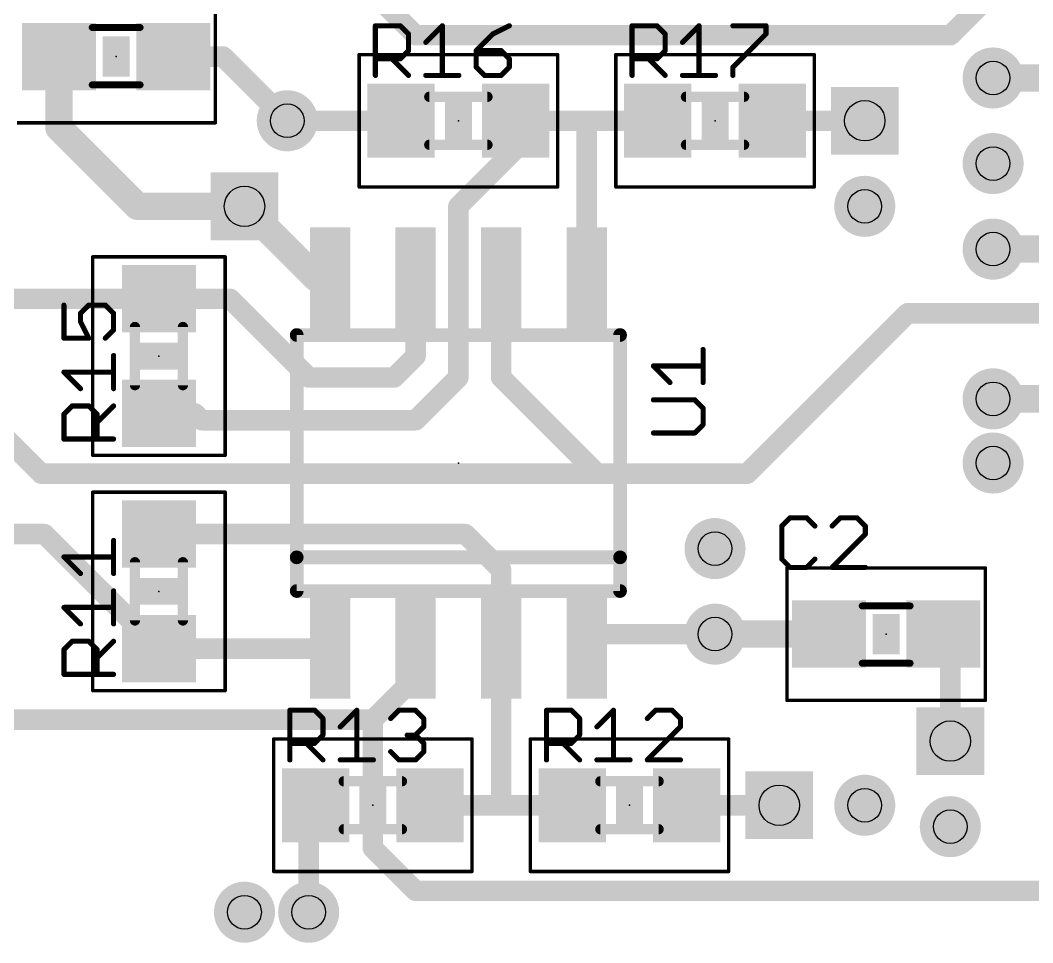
# Model space of a CAD drawing. Extents: x -0.04 to 2.7, y -0.07 to 2.5.
# Drawn here: x 1.419 to 2.011, y 0.957 to 1.496 of the extents above; entities that cross this region are included whole.
import ezdxf

# ---------------------------------------------------------------- set-up
doc = ezdxf.new("R2010")
doc.units = 0
for name, color, linetype in [('1', 22, 'CONTINUOUS'), ('18', 82, 'CONTINUOUS'), ('21', 253, 'CONTINUOUS'), ('23', 7, 'CONTINUOUS'), ('25', 253, 'CONTINUOUS'), ('31', 253, 'CONTINUOUS'), ('35', 253, 'CONTINUOUS'), ('39', 22, 'CONTINUOUS'), ('44', 253, 'CONTINUOUS'), ('51', 253, 'CONTINUOUS')]:
    doc.layers.add(name, color=color, linetype=linetype)

# ---------------------------------------------------------------- blocks, each defined once
blk = doc.blocks.new('RECT')
blk.add_solid([(-0.5, -0.5), (0.5, -0.5), (-0.5, 0.5), (0.5, 0.5)])
blk = doc.blocks.new('ROUNDV')
at = {"const_width": 0.5}
blk.add_lwpolyline([(0, -0.25, 1), (0, 0.25, 1), (0, -0.25)], format="xyb", dxfattribs=at)
blk = doc.blocks.new('SQUAREV')
blk.add_solid([(-0.5, -0.5), (0.5, -0.5), (-0.5, 0.5), (0.5, 0.5)])

msp = doc.modelspace()

# ---------------------------------------------------------------- linework, layer by layer
at = {"layer": '1'}
for points, const_width in [([(1.9625, 1.4875), (2.175, 1.7)], 0.012), ([(1.65, 1.4875), (1.625, 1.5125)], 0.012), ([(1.9625, 1.4875), (1.65, 1.4875)], 0.012), ([(1.441535, 1.475), (1.441535, 1.433465)], 0.016), ([(1.508465, 1.475), (1.5375, 1.475)], 0.012), ([(1.5375, 1.475), (1.575, 1.4375)], 0.012), ([(2.041535, 1.4625), (1.9875, 1.4625)], 0.016), ([(1.441535, 1.433465), (1.4875, 1.3875)], 0.016), ([(1.575, 1.4375), (1.641535, 1.4375)], 0.012), ([(1.7, 1.4375), (1.708465, 1.4375)], 0.012), ([(1.75, 1.4375), (1.708465, 1.4375)], 0.012), ([(1.708465, 1.420965), (1.708465, 1.4375)], 0.012), ([(1.791535, 1.4375), (1.75, 1.4375)], 0.012), ([(1.75, 1.345768), (1.75, 1.4375)], 0.012), ([(1.9125, 1.4375), (1.858465, 1.4375)], 0.012), ([(1.675, 1.3875), (1.708465, 1.420965)], 0.012), ([(1.4875, 1.3875), (1.55, 1.3875)], 0.016), ([(1.55, 1.3875), (1.591732, 1.345768)], 0.016), ([(1.675, 1.2875), (1.675, 1.3875)], 0.012), ([(2.041535, 1.3625), (1.9875, 1.3625)], 0.016), ([(1.591732, 1.345768), (1.6, 1.345768)], 0.016), ([(1.65, 1.3), (1.65, 1.345768)], 0.012), ([(1.7, 1.345768), (1.7, 1.2875)], 0.012), ([(1.375, 1.333465), (1.5, 1.333465)], 0.012), ([(1.541535, 1.333465), (1.5, 1.333465)], 0.012), ([(1.541535, 1.333465), (1.5875, 1.2875)], 0.012), ([(1.84375, 1.23125), (1.9375, 1.325)], 0.012), ([(1.9375, 1.325), (2.15, 1.325)], 0.012), ([(1.6375, 1.2875), (1.65, 1.3)], 0.012), ([(1.5875, 1.2875), (1.6375, 1.2875)], 0.012), ([(1.675, 1.2875), (1.65, 1.2625)], 0.012), ([(1.7, 1.2875), (1.75625, 1.23125)], 0.012), ([(2.041535, 1.275), (1.9875, 1.275)], 0.016), ([(1.43125, 1.23125), (1.395965, 1.266535)], 0.012), ([(1.520965, 1.266535), (1.5, 1.266535)], 0.012), ([(1.525, 1.2625), (1.520965, 1.266535)], 0.012), ([(1.65, 1.2625), (1.525, 1.2625)], 0.012), ([(1.75625, 1.23125), (1.43125, 1.23125)], 0.012), ([(1.84375, 1.23125), (1.75625, 1.23125)], 0.012), ([(1.433071, 1.195965), (1.375, 1.195965)], 0.012), ([(1.5, 1.129035), (1.433071, 1.195965)], 0.012), ([(1.679035, 1.195965), (1.5, 1.195965)], 0.012), ([(1.7, 1.175), (1.679035, 1.195965)], 0.012), ([(1.7, 1.175), (1.7, 1.129232)], 0.012), ([(1.75, 1.129232), (1.758268, 1.1375)], 0.012), ([(1.758268, 1.1375), (1.825, 1.1375)], 0.012), ([(1.891535, 1.1375), (1.825, 1.1375)], 0.016), ([(1.958465, 1.1375), (1.9625, 1.133465)], 0.012), ([(1.5, 1.129035), (1.500197, 1.129232)], 0.016), ([(1.9625, 1.133465), (1.9625, 1.075)], 0.012), ([(1.599803, 1.129035), (1.5, 1.129035)], 0.012), ([(1.6, 1.129232), (1.599803, 1.129035)], 0.012), ([(1.65, 1.1125), (1.65, 1.129232)], 0.012), ([(1.7, 1.129232), (1.7, 1.0375)], 0.012), ([(1.625, 1.0875), (1.65, 1.1125)], 0.012), ([(1.3875, 1.0875), (1.625, 1.0875)], 0.012), ([(1.625, 1.0875), (1.625, 1.0125)], 0.012), ([(1.591535, 1.0375), (1.5875, 1.033465)], 0.012), ([(1.7, 1.0375), (1.658465, 1.0375)], 0.012), ([(1.741535, 1.0375), (1.7, 1.0375)], 0.012), ([(1.808465, 1.0375), (1.8625, 1.0375)], 0.012), ([(1.5875, 1.033465), (1.5875, 0.975)], 0.012), ([(1.625, 1.0125), (1.65, 0.9875)], 0.012), ([(1.65, 0.9875), (2.05, 0.9875)], 0.012)]:
    msp.add_lwpolyline(points, dxfattribs=dict(at, const_width=const_width))
for points, const_width in [([(1.65, 1.4905, 1), (1.65, 1.4845)], 0.006), ([(1.647879, 1.485379, 1), (1.652121, 1.489621)], 0.006), ([(1.960379, 1.489621, 1), (1.964621, 1.485379)], 0.006), ([(1.9625, 1.4845, 1), (1.9625, 1.4905)], 0.006), ([(1.445535, 1.475, 1), (1.437535, 1.475)], 0.008), ([(1.508465, 1.478, 1), (1.508465, 1.472)], 0.006), ([(1.539621, 1.477121, 1), (1.535379, 1.472879)], 0.006), ([(1.5375, 1.472, 1), (1.5375, 1.478)], 0.006), ([(1.9875, 1.4665, 1), (1.9875, 1.4585)], 0.008), ([(1.444364, 1.436293, 1), (1.438707, 1.430636)], 0.008), ([(1.575, 1.4405, 1), (1.575, 1.4345)], 0.006), ([(1.572879, 1.435379, 1), (1.577121, 1.439621)], 0.006), ([(1.641535, 1.4345, 1), (1.641535, 1.4405)], 0.006), ([(1.7, 1.4405, 1), (1.7, 1.4345)], 0.006), ([(1.708465, 1.4405, 1), (1.708465, 1.4345)], 0.006), ([(1.711465, 1.4375, 1), (1.705465, 1.4375)], 0.006), ([(1.708465, 1.4345, 1), (1.708465, 1.4405)], 0.006), ([(1.75, 1.4405, 1), (1.75, 1.4345)], 0.006), ([(1.753, 1.4375, 1), (1.747, 1.4375)], 0.006), ([(1.75, 1.4345, 1), (1.75, 1.4405)], 0.006), ([(1.791535, 1.4345, 1), (1.791535, 1.4405)], 0.006), ([(1.858465, 1.4405, 1), (1.858465, 1.4345)], 0.006), ([(1.9125, 1.4345, 1), (1.9125, 1.4405)], 0.006), ([(1.437535, 1.433465, 1), (1.445535, 1.433465)], 0.008), ([(1.710586, 1.418843, 1), (1.706343, 1.423086)], 0.006), ([(1.705465, 1.420965, 1), (1.711465, 1.420965)], 0.006), ([(1.4875, 1.3915, 1), (1.4875, 1.3835)], 0.008), ([(1.484672, 1.384672, 1), (1.490328, 1.390328)], 0.008), ([(1.552828, 1.390328, 1), (1.547172, 1.384672)], 0.008), ([(1.55, 1.3835, 1), (1.55, 1.3915)], 0.008), ([(1.678, 1.3875, 1), (1.672, 1.3875)], 0.006), ([(1.672879, 1.389621, 1), (1.677121, 1.385379)], 0.006), ([(1.9875, 1.3665, 1), (1.9875, 1.3585)], 0.008), ([(1.591732, 1.349768, 1), (1.591732, 1.341768)], 0.008), ([(1.588904, 1.342939, 1), (1.594561, 1.348596)], 0.008), ([(1.6, 1.341768, 1), (1.6, 1.349768)], 0.008), ([(1.653, 1.345768, 1), (1.647, 1.345768)], 0.006), ([(1.703, 1.345768, 1), (1.697, 1.345768)], 0.006), ([(1.747, 1.345768, 1), (1.753, 1.345768)], 0.006), ([(1.5, 1.336465, 1), (1.5, 1.330465)], 0.006), ([(1.5, 1.330465, 1), (1.5, 1.336465)], 0.006), ([(1.543657, 1.335586, 1), (1.539414, 1.331343)], 0.006), ([(1.541535, 1.330465, 1), (1.541535, 1.336465)], 0.006), ([(1.9375, 1.328, 1), (1.9375, 1.322)], 0.006), ([(1.939621, 1.322879, 1), (1.935379, 1.327121)], 0.006), ([(1.647, 1.3, 1), (1.653, 1.3)], 0.006), ([(1.652121, 1.297879, 1), (1.647879, 1.302121)], 0.006), ([(1.5875, 1.2905, 1), (1.5875, 1.2845)], 0.006), ([(1.585379, 1.285379, 1), (1.589621, 1.289621)], 0.006), ([(1.635379, 1.289621, 1), (1.639621, 1.285379)], 0.006), ([(1.6375, 1.2845, 1), (1.6375, 1.2905)], 0.006), ([(1.672, 1.2875, 1), (1.678, 1.2875)], 0.006), ([(1.677121, 1.285379, 1), (1.672879, 1.289621)], 0.006), ([(1.702121, 1.289621, 1), (1.697879, 1.285379)], 0.006), ([(1.697, 1.2875, 1), (1.703, 1.2875)], 0.006), ([(1.9875, 1.279, 1), (1.9875, 1.271)], 0.008), ([(1.5, 1.269535, 1), (1.5, 1.263535)], 0.006), ([(1.523086, 1.268657, 1), (1.518843, 1.264414)], 0.006), ([(1.520965, 1.263535, 1), (1.520965, 1.269535)], 0.006), ([(1.525, 1.2655, 1), (1.525, 1.2595)], 0.006), ([(1.522879, 1.260379, 1), (1.527121, 1.264621)], 0.006), ([(1.647879, 1.264621, 1), (1.652121, 1.260379)], 0.006), ([(1.65, 1.2595, 1), (1.65, 1.2655)], 0.006), ([(1.43125, 1.23425, 1), (1.43125, 1.22825)], 0.006), ([(1.75625, 1.23425, 1), (1.75625, 1.22825)], 0.006), ([(1.75625, 1.22825, 1), (1.75625, 1.23425)], 0.006), ([(1.84375, 1.22825, 1), (1.84375, 1.23425)], 0.006), ([(1.429129, 1.229129, 1), (1.433371, 1.233371)], 0.006), ([(1.754129, 1.229129, 1), (1.758371, 1.233371)], 0.006), ([(1.841629, 1.233371, 1), (1.845871, 1.229129)], 0.006), ([(1.435192, 1.198086, 1), (1.43095, 1.193843)], 0.006), ([(1.433071, 1.192965, 1), (1.433071, 1.198965)], 0.006), ([(1.5, 1.198965, 1), (1.5, 1.192965)], 0.006), ([(1.681157, 1.198086, 1), (1.676914, 1.193843)], 0.006), ([(1.679035, 1.192965, 1), (1.679035, 1.198965)], 0.006), ([(1.703, 1.175, 1), (1.697, 1.175)], 0.006), ([(1.697879, 1.172879, 1), (1.702121, 1.177121)], 0.006), ([(1.758268, 1.1405, 1), (1.758268, 1.1345)], 0.006), ([(1.760389, 1.135379, 1), (1.756146, 1.139621)], 0.006), ([(1.825, 1.1415, 1), (1.825, 1.1335)], 0.008), ([(1.825, 1.1345, 1), (1.825, 1.1405)], 0.006), ([(1.891535, 1.1335, 1), (1.891535, 1.1415)], 0.008), ([(1.960586, 1.139621, 1), (1.956343, 1.135379)], 0.006), ([(1.503025, 1.126404, 1), (1.497368, 1.132061)], 0.008), ([(1.9655, 1.133465, 1), (1.9595, 1.133465)], 0.006), ([(1.960379, 1.131343, 1), (1.964621, 1.135586)], 0.006), ([(1.497172, 1.131864, 1), (1.502828, 1.126207)], 0.008), ([(1.5, 1.132035, 1), (1.5, 1.126035)], 0.006), ([(1.497879, 1.126914, 1), (1.502121, 1.131157)], 0.006), ([(1.597682, 1.131157, 1), (1.601924, 1.126914)], 0.006), ([(1.602121, 1.127111, 1), (1.597879, 1.131354)], 0.006), ([(1.599803, 1.126035, 1), (1.599803, 1.132035)], 0.006), ([(1.653, 1.129232, 1), (1.647, 1.129232)], 0.006), ([(1.703, 1.129232, 1), (1.697, 1.129232)], 0.006), ([(1.697, 1.129232, 1), (1.703, 1.129232)], 0.006), ([(1.747879, 1.131354, 1), (1.752121, 1.127111)], 0.006), ([(1.652121, 1.110379, 1), (1.647879, 1.114621)], 0.006), ([(1.647, 1.1125, 1), (1.653, 1.1125)], 0.006), ([(1.628, 1.0875, 1), (1.622, 1.0875)], 0.006), ([(1.622879, 1.089621, 1), (1.627121, 1.085379)], 0.006), ([(1.625, 1.0845, 1), (1.625, 1.0905)], 0.006), ([(1.9595, 1.075, 1), (1.9655, 1.075)], 0.006), ([(1.593657, 1.035379, 1), (1.589414, 1.039621)], 0.006), ([(1.658465, 1.0405, 1), (1.658465, 1.0345)], 0.006), ([(1.7, 1.0405, 1), (1.7, 1.0345)], 0.006), ([(1.7, 1.0345, 1), (1.7, 1.0405)], 0.006), ([(1.741535, 1.0345, 1), (1.741535, 1.0405)], 0.006), ([(1.808465, 1.0405, 1), (1.808465, 1.0345)], 0.006), ([(1.8625, 1.0345, 1), (1.8625, 1.0405)], 0.006), ([(1.5905, 1.033465, 1), (1.5845, 1.033465)], 0.006), ([(1.585379, 1.035586, 1), (1.589621, 1.031343)], 0.006), ([(1.697, 1.0375, 1), (1.703, 1.0375)], 0.006), ([(1.627121, 1.014621, 1), (1.622879, 1.010379)], 0.006), ([(1.622, 1.0125, 1), (1.628, 1.0125)], 0.006), ([(1.65, 0.9905, 1), (1.65, 0.9845)], 0.006), ([(1.647879, 0.985379, 1), (1.652121, 0.989621)], 0.006), ([(1.5845, 0.975, 1), (1.5905, 0.975)], 0.006)]:
    msp.add_lwpolyline(points, format="xyb", dxfattribs=dict(at, const_width=const_width))
at = {"layer": '21', "const_width": 0.008}
for points in [[(1.580512, 1.182382), (1.580512, 1.312303)], [(1.769488, 1.312303), (1.769488, 1.182382)], [(1.580512, 1.162697), (1.580512, 1.182382)], [(1.769488, 1.182382), (1.580512, 1.182382)], [(1.769488, 1.182382), (1.769488, 1.162697)]]:
    msp.add_lwpolyline(points, dxfattribs=at)
at = {"layer": '21', "const_width": 0.004}
for points in [[(1.582512, 1.312303, 1), (1.578512, 1.312303)], [(1.771488, 1.312303, 1), (1.767488, 1.312303)], [(1.582512, 1.182382, 1), (1.578512, 1.182382)], [(1.580512, 1.184382, 1), (1.580512, 1.180382)], [(1.578512, 1.182382, 1), (1.582512, 1.182382)], [(1.771488, 1.182382, 1), (1.767488, 1.182382)], [(1.767488, 1.182382, 1), (1.771488, 1.182382)], [(1.769488, 1.180382, 1), (1.769488, 1.184382)], [(1.578512, 1.162697, 1), (1.582512, 1.162697)], [(1.767488, 1.162697, 1), (1.771488, 1.162697)]]:
    msp.add_lwpolyline(points, format="xyb", dxfattribs=at)
at = {"layer": '23'}
for p in [(1.475, 1.475), (1.675, 1.4375), (1.825, 1.4375), (1.5, 1.3), (1.675, 1.2375), (1.5, 1.1625), (1.925, 1.1375), (1.625, 1.0375), (1.775, 1.0375)]:
    msp.add_point(p, dxfattribs=at)
at = {"layer": '25', "const_width": 0.003}
for points in [[(1.6265, 1.464), (1.6265, 1.493025)], [(1.6265, 1.493025), (1.641012, 1.493025)], [(1.641012, 1.493025), (1.64585, 1.488187)], [(1.655965, 1.48335), (1.66564, 1.493025)], [(1.66564, 1.493025), (1.66564, 1.464)], [(1.70478, 1.493025), (1.695105, 1.488187)], [(1.7765, 1.464), (1.7765, 1.493025)], [(1.7765, 1.493025), (1.791012, 1.493025)], [(1.791012, 1.493025), (1.79585, 1.488187)], [(1.805965, 1.48335), (1.81564, 1.493025)], [(1.81564, 1.493025), (1.81564, 1.464)], [(1.83543, 1.493025), (1.85478, 1.493025)], [(1.85478, 1.493025), (1.85478, 1.488187)], [(1.64585, 1.488187), (1.64585, 1.478512)], [(1.695105, 1.488187), (1.68543, 1.478512)], [(1.79585, 1.488187), (1.79585, 1.478512)], [(1.85478, 1.488187), (1.83543, 1.468837)], [(1.64585, 1.478512), (1.641012, 1.473675)], [(1.68543, 1.478512), (1.68543, 1.468837)], [(1.699943, 1.478512), (1.68543, 1.478512)], [(1.70478, 1.473675), (1.699943, 1.478512)], [(1.79585, 1.478512), (1.791012, 1.473675)], [(1.641012, 1.473675), (1.6265, 1.473675)], [(1.636175, 1.473675), (1.64585, 1.464)], [(1.70478, 1.468837), (1.70478, 1.473675)], [(1.791012, 1.473675), (1.7765, 1.473675)], [(1.786175, 1.473675), (1.79585, 1.464)], [(1.68543, 1.468837), (1.690268, 1.464)], [(1.699943, 1.464), (1.70478, 1.468837)], [(1.83543, 1.468837), (1.83543, 1.464)], [(1.655965, 1.464), (1.675315, 1.464)], [(1.690268, 1.464), (1.699943, 1.464)], [(1.805965, 1.464), (1.825315, 1.464)], [(1.444475, 1.32978), (1.444475, 1.31043)], [(1.45415, 1.324943), (1.458988, 1.32978)], [(1.45415, 1.320105), (1.45415, 1.324943)], [(1.458988, 1.32978), (1.468663, 1.32978)], [(1.468663, 1.32978), (1.4735, 1.324943)], [(1.4735, 1.324943), (1.4735, 1.315268)], [(1.458988, 1.31043), (1.45415, 1.320105)], [(1.4735, 1.315268), (1.468663, 1.31043)], [(1.444475, 1.31043), (1.458988, 1.31043)], [(1.4735, 1.280965), (1.4735, 1.300315)], [(1.818, 1.284535), (1.818, 1.303885)], [(1.45415, 1.280965), (1.444475, 1.29064)], [(1.444475, 1.29064), (1.4735, 1.29064)], [(1.79865, 1.284535), (1.788975, 1.29421)], [(1.788975, 1.29421), (1.818, 1.29421)], [(1.444475, 1.266012), (1.449313, 1.27085)], [(1.449313, 1.27085), (1.458988, 1.27085)], [(1.458988, 1.27085), (1.463825, 1.266012)], [(1.463825, 1.261175), (1.4735, 1.27085)], [(1.813163, 1.274419), (1.788975, 1.274419)], [(1.818, 1.269582), (1.813163, 1.274419)], [(1.444475, 1.2515), (1.444475, 1.266012)], [(1.463825, 1.266012), (1.463825, 1.2515)], [(1.818, 1.259907), (1.818, 1.269582)], [(1.813163, 1.25507), (1.818, 1.259907)], [(1.788975, 1.25507), (1.813163, 1.25507)], [(1.4735, 1.2515), (1.444475, 1.2515)], [(1.868837, 1.205525), (1.864, 1.200687)], [(1.864, 1.200687), (1.864, 1.181337)], [(1.878512, 1.205525), (1.868837, 1.205525)], [(1.88335, 1.200687), (1.878512, 1.205525)], [(1.898303, 1.205525), (1.893465, 1.200687)], [(1.907977, 1.205525), (1.898303, 1.205525)], [(1.912815, 1.200687), (1.907977, 1.205525)], [(1.912815, 1.19585), (1.912815, 1.200687)], [(1.893465, 1.1765), (1.912815, 1.19585)], [(1.4735, 1.17293), (1.4735, 1.19228)], [(1.45415, 1.17293), (1.444475, 1.182605)], [(1.444475, 1.182605), (1.4735, 1.182605)], [(1.864, 1.181337), (1.868837, 1.1765)], [(1.868837, 1.1765), (1.878512, 1.1765)], [(1.878512, 1.1765), (1.88335, 1.181337)], [(1.912815, 1.1765), (1.893465, 1.1765)], [(1.4735, 1.143465), (1.4735, 1.162815)], [(1.45415, 1.143465), (1.444475, 1.15314)], [(1.444475, 1.15314), (1.4735, 1.15314)], [(1.444475, 1.128512), (1.449313, 1.13335)], [(1.449313, 1.13335), (1.458988, 1.13335)], [(1.458988, 1.13335), (1.463825, 1.128512)], [(1.463825, 1.123675), (1.4735, 1.13335)], [(1.444475, 1.114), (1.444475, 1.128512)], [(1.463825, 1.128512), (1.463825, 1.114)], [(1.4735, 1.114), (1.444475, 1.114)], [(1.5765, 1.064), (1.5765, 1.093025)], [(1.5765, 1.093025), (1.591012, 1.093025)], [(1.591012, 1.093025), (1.59585, 1.088187)], [(1.59585, 1.088187), (1.59585, 1.078512)], [(1.605965, 1.08335), (1.61564, 1.093025)], [(1.61564, 1.093025), (1.61564, 1.064)], [(1.63543, 1.088187), (1.640268, 1.093025)], [(1.640268, 1.093025), (1.649943, 1.093025)], [(1.649943, 1.093025), (1.65478, 1.088187)], [(1.65478, 1.088187), (1.65478, 1.08335)], [(1.7265, 1.064), (1.7265, 1.093025)], [(1.7265, 1.093025), (1.741012, 1.093025)], [(1.741012, 1.093025), (1.74585, 1.088187)], [(1.74585, 1.088187), (1.74585, 1.078512)], [(1.755965, 1.08335), (1.76564, 1.093025)], [(1.76564, 1.093025), (1.76564, 1.064)], [(1.790268, 1.093025), (1.78543, 1.088187)], [(1.799943, 1.093025), (1.790268, 1.093025)], [(1.80478, 1.088187), (1.799943, 1.093025)], [(1.80478, 1.08335), (1.80478, 1.088187)], [(1.65478, 1.08335), (1.649943, 1.078512)], [(1.78543, 1.064), (1.80478, 1.08335)], [(1.59585, 1.078512), (1.591012, 1.073675)], [(1.649943, 1.078512), (1.645105, 1.078512)], [(1.649943, 1.078512), (1.65478, 1.073675)], [(1.74585, 1.078512), (1.741012, 1.073675)], [(1.591012, 1.073675), (1.5765, 1.073675)], [(1.586175, 1.073675), (1.59585, 1.064)], [(1.65478, 1.073675), (1.65478, 1.068837)], [(1.741012, 1.073675), (1.7265, 1.073675)], [(1.736175, 1.073675), (1.74585, 1.064)], [(1.605965, 1.064), (1.625315, 1.064)], [(1.640268, 1.064), (1.63543, 1.068837)], [(1.649943, 1.064), (1.640268, 1.064)], [(1.65478, 1.068837), (1.649943, 1.064)], [(1.755965, 1.064), (1.775315, 1.064)], [(1.80478, 1.064), (1.78543, 1.064)]]:
    msp.add_lwpolyline(points, dxfattribs=at)
at = {"layer": '25', "const_width": 0.0015}
for points in [[(1.62725, 1.493025, 1), (1.62575, 1.493025)], [(1.6265, 1.493775, 1), (1.6265, 1.492275)], [(1.641543, 1.493555, 1), (1.640482, 1.492494)], [(1.641012, 1.492275, 1), (1.641012, 1.493775)], [(1.66639, 1.493025, 1), (1.66489, 1.493025)], [(1.66617, 1.492494, 1), (1.66511, 1.493555)], [(1.705116, 1.492354, 1), (1.704445, 1.493696)], [(1.77725, 1.493025, 1), (1.77575, 1.493025)], [(1.7765, 1.493775, 1), (1.7765, 1.492275)], [(1.791543, 1.493555, 1), (1.790482, 1.492494)], [(1.791012, 1.492275, 1), (1.791012, 1.493775)], [(1.81639, 1.493025, 1), (1.81489, 1.493025)], [(1.81617, 1.492494, 1), (1.81511, 1.493555)], [(1.83543, 1.493775, 1), (1.83543, 1.492275)], [(1.85553, 1.493025, 1), (1.85403, 1.493025)], [(1.85478, 1.492275, 1), (1.85478, 1.493775)], [(1.6466, 1.488187, 1), (1.6451, 1.488187)], [(1.645319, 1.487657, 1), (1.64638, 1.488718)], [(1.69477, 1.488858, 1), (1.695441, 1.487516)], [(1.695636, 1.487657, 1), (1.694575, 1.488718)], [(1.7966, 1.488187, 1), (1.7951, 1.488187)], [(1.795319, 1.487657, 1), (1.79638, 1.488718)], [(1.85403, 1.488187, 1), (1.85553, 1.488187)], [(1.85531, 1.487657, 1), (1.85425, 1.488718)], [(1.64638, 1.477982, 1), (1.645319, 1.479043)], [(1.655435, 1.48388, 1), (1.656496, 1.482819)], [(1.68618, 1.478512, 1), (1.68468, 1.478512)], [(1.68543, 1.479262, 1), (1.68543, 1.477762)], [(1.6849, 1.479043, 1), (1.685961, 1.477982)], [(1.700473, 1.479043, 1), (1.699412, 1.477982)], [(1.699943, 1.477762, 1), (1.699943, 1.479262)], [(1.79638, 1.477982, 1), (1.795319, 1.479043)], [(1.805435, 1.48388, 1), (1.806496, 1.482819)], [(1.6265, 1.474425, 1), (1.6265, 1.472925)], [(1.636705, 1.474205, 1), (1.635645, 1.473144)], [(1.640482, 1.474205, 1), (1.641543, 1.473144)], [(1.641012, 1.472925, 1), (1.641012, 1.474425)], [(1.6451, 1.478512, 1), (1.6466, 1.478512)], [(1.70553, 1.473675, 1), (1.70403, 1.473675)], [(1.70425, 1.473144, 1), (1.70531, 1.474205)], [(1.7765, 1.474425, 1), (1.7765, 1.472925)], [(1.786705, 1.474205, 1), (1.785645, 1.473144)], [(1.790482, 1.474205, 1), (1.791543, 1.473144)], [(1.791012, 1.472925, 1), (1.791012, 1.474425)], [(1.7951, 1.478512, 1), (1.7966, 1.478512)], [(1.685961, 1.469368, 1), (1.6849, 1.468307)], [(1.68468, 1.468837, 1), (1.68618, 1.468837)], [(1.70403, 1.468837, 1), (1.70553, 1.468837)], [(1.70531, 1.468307, 1), (1.70425, 1.469368)], [(1.83618, 1.468837, 1), (1.83468, 1.468837)], [(1.8349, 1.469368, 1), (1.835961, 1.468307)], [(1.62575, 1.464, 1), (1.62725, 1.464)], [(1.645319, 1.46347, 1), (1.64638, 1.46453)], [(1.655965, 1.46475, 1), (1.655965, 1.46325)], [(1.66489, 1.464, 1), (1.66639, 1.464)], [(1.675315, 1.46325, 1), (1.675315, 1.46475)], [(1.690268, 1.46475, 1), (1.690268, 1.46325)], [(1.689737, 1.46347, 1), (1.690798, 1.46453)], [(1.699412, 1.46453, 1), (1.700473, 1.46347)], [(1.699943, 1.46325, 1), (1.699943, 1.46475)], [(1.77575, 1.464, 1), (1.77725, 1.464)], [(1.795319, 1.46347, 1), (1.79638, 1.46453)], [(1.805965, 1.46475, 1), (1.805965, 1.46325)], [(1.81489, 1.464, 1), (1.81639, 1.464)], [(1.825315, 1.46325, 1), (1.825315, 1.46475)], [(1.83468, 1.464, 1), (1.83618, 1.464)], [(1.445225, 1.32978, 1), (1.443725, 1.32978)], [(1.4549, 1.324943, 1), (1.4534, 1.324943)], [(1.45362, 1.325473, 1), (1.454681, 1.324412)], [(1.458988, 1.33053, 1), (1.458988, 1.32903)], [(1.459518, 1.32925, 1), (1.458457, 1.33031)], [(1.469193, 1.33031, 1), (1.468132, 1.32925)], [(1.468663, 1.32903, 1), (1.468663, 1.33053)], [(1.47425, 1.324943, 1), (1.47275, 1.324943)], [(1.47297, 1.324412, 1), (1.47403, 1.325473)], [(1.454821, 1.320441, 1), (1.453479, 1.31977)], [(1.4534, 1.320105, 1), (1.4549, 1.320105)], [(1.47275, 1.315268, 1), (1.47425, 1.315268)], [(1.47403, 1.314737, 1), (1.47297, 1.315798)], [(1.444475, 1.31118, 1), (1.444475, 1.30968)], [(1.443725, 1.31043, 1), (1.445225, 1.31043)], [(1.458317, 1.310095, 1), (1.459659, 1.310766)], [(1.458988, 1.30968, 1), (1.458988, 1.31118)], [(1.468132, 1.310961, 1), (1.469193, 1.3099)], [(1.47425, 1.300315, 1), (1.47275, 1.300315)], [(1.81875, 1.303885, 1), (1.81725, 1.303885)], [(1.444475, 1.29139, 1), (1.444475, 1.28989)], [(1.445006, 1.29117, 1), (1.443945, 1.29011)], [(1.4735, 1.28989, 1), (1.4735, 1.29139)], [(1.789506, 1.29474, 1), (1.788445, 1.293679)], [(1.788975, 1.29496, 1), (1.788975, 1.29346)], [(1.818, 1.29346, 1), (1.818, 1.29496)], [(1.79812, 1.284004, 1), (1.799181, 1.285065)], [(1.81725, 1.284535, 1), (1.81875, 1.284535)], [(1.45362, 1.280435, 1), (1.454681, 1.281496)], [(1.47275, 1.280965, 1), (1.47425, 1.280965)], [(1.449313, 1.2716, 1), (1.449313, 1.2701)], [(1.449843, 1.270319, 1), (1.448782, 1.27138)], [(1.459518, 1.27138, 1), (1.458457, 1.270319)], [(1.458988, 1.2701, 1), (1.458988, 1.2716)], [(1.47403, 1.270319, 1), (1.47297, 1.27138)], [(1.788975, 1.275169, 1), (1.788975, 1.273669)], [(1.813693, 1.27495, 1), (1.812632, 1.273889)], [(1.813163, 1.273669, 1), (1.813163, 1.275169)], [(1.445225, 1.266012, 1), (1.443725, 1.266012)], [(1.443945, 1.266543, 1), (1.445006, 1.265482)], [(1.464575, 1.266012, 1), (1.463075, 1.266012)], [(1.463295, 1.265482, 1), (1.464356, 1.266543)], [(1.81875, 1.269582, 1), (1.81725, 1.269582)], [(1.81747, 1.269052, 1), (1.81853, 1.270112)], [(1.463295, 1.261705, 1), (1.464356, 1.260645)], [(1.81725, 1.259907, 1), (1.81875, 1.259907)], [(1.81853, 1.259377, 1), (1.81747, 1.260437)], [(1.788975, 1.25582, 1), (1.788975, 1.25432)], [(1.812632, 1.2556, 1), (1.813693, 1.254539)], [(1.813163, 1.25432, 1), (1.813163, 1.25582)], [(1.444475, 1.25225, 1), (1.444475, 1.25075)], [(1.443725, 1.2515, 1), (1.445225, 1.2515)], [(1.463075, 1.2515, 1), (1.464575, 1.2515)], [(1.4735, 1.25075, 1), (1.4735, 1.25225)], [(1.86475, 1.200687, 1), (1.86325, 1.200687)], [(1.86347, 1.201218, 1), (1.86453, 1.200157)], [(1.868837, 1.206275, 1), (1.868837, 1.204775)], [(1.869368, 1.204994, 1), (1.868307, 1.206055)], [(1.879043, 1.206055, 1), (1.877982, 1.204994)], [(1.878512, 1.204775, 1), (1.878512, 1.206275)], [(1.882819, 1.200157, 1), (1.88388, 1.201218)], [(1.892935, 1.201218, 1), (1.893996, 1.200157)], [(1.898303, 1.206275, 1), (1.898303, 1.204775)], [(1.898833, 1.204994, 1), (1.897772, 1.206055)], [(1.908508, 1.206055, 1), (1.907447, 1.204994)], [(1.907977, 1.204775, 1), (1.907977, 1.206275)], [(1.913565, 1.200687, 1), (1.912065, 1.200687)], [(1.912285, 1.200157, 1), (1.913345, 1.201218)], [(1.912065, 1.19585, 1), (1.913565, 1.19585)], [(1.913345, 1.195319, 1), (1.912285, 1.19638)], [(1.47425, 1.19228, 1), (1.47275, 1.19228)], [(1.445006, 1.183136, 1), (1.443945, 1.182075)], [(1.444475, 1.183355, 1), (1.444475, 1.181855)], [(1.4735, 1.181855, 1), (1.4735, 1.183355)], [(1.86453, 1.181868, 1), (1.86347, 1.180807)], [(1.86325, 1.181337, 1), (1.86475, 1.181337)], [(1.868837, 1.17725, 1), (1.868837, 1.17575)], [(1.868307, 1.17597, 1), (1.869368, 1.17703)], [(1.877982, 1.17703, 1), (1.879043, 1.17597)], [(1.878512, 1.17575, 1), (1.878512, 1.17725)], [(1.88388, 1.180807, 1), (1.882819, 1.181868)], [(1.893465, 1.17725, 1), (1.893465, 1.17575)], [(1.892935, 1.17703, 1), (1.893996, 1.17597)], [(1.912815, 1.17575, 1), (1.912815, 1.17725)], [(1.45362, 1.1724, 1), (1.454681, 1.173461)], [(1.47275, 1.17293, 1), (1.47425, 1.17293)], [(1.47425, 1.162815, 1), (1.47275, 1.162815)], [(1.444475, 1.15389, 1), (1.444475, 1.15239)], [(1.445006, 1.15367, 1), (1.443945, 1.15261)], [(1.4735, 1.15239, 1), (1.4735, 1.15389)], [(1.45362, 1.142935, 1), (1.454681, 1.143996)], [(1.47275, 1.143465, 1), (1.47425, 1.143465)], [(1.449313, 1.1341, 1), (1.449313, 1.1326)], [(1.449843, 1.132819, 1), (1.448782, 1.13388)], [(1.459518, 1.13388, 1), (1.458457, 1.132819)], [(1.458988, 1.1326, 1), (1.458988, 1.1341)], [(1.47403, 1.132819, 1), (1.47297, 1.13388)], [(1.445225, 1.128512, 1), (1.443725, 1.128512)], [(1.443945, 1.129043, 1), (1.445006, 1.127982)], [(1.464575, 1.128512, 1), (1.463075, 1.128512)], [(1.463295, 1.124205, 1), (1.464356, 1.123145)], [(1.463295, 1.127982, 1), (1.464356, 1.129043)], [(1.444475, 1.11475, 1), (1.444475, 1.11325)], [(1.443725, 1.114, 1), (1.445225, 1.114)], [(1.463075, 1.114, 1), (1.464575, 1.114)], [(1.4735, 1.11325, 1), (1.4735, 1.11475)], [(1.57725, 1.093025, 1), (1.57575, 1.093025)], [(1.5765, 1.093775, 1), (1.5765, 1.092275)], [(1.591543, 1.093555, 1), (1.590482, 1.092494)], [(1.591012, 1.092275, 1), (1.591012, 1.093775)], [(1.5966, 1.088187, 1), (1.5951, 1.088187)], [(1.595319, 1.087657, 1), (1.59638, 1.088718)], [(1.61639, 1.093025, 1), (1.61489, 1.093025)], [(1.61617, 1.092494, 1), (1.61511, 1.093555)], [(1.6349, 1.088718, 1), (1.635961, 1.087657)], [(1.640268, 1.093775, 1), (1.640268, 1.092275)], [(1.640798, 1.092494, 1), (1.639737, 1.093555)], [(1.650473, 1.093555, 1), (1.649412, 1.092494)], [(1.649943, 1.092275, 1), (1.649943, 1.093775)], [(1.65553, 1.088187, 1), (1.65403, 1.088187)], [(1.65425, 1.087657, 1), (1.65531, 1.088718)], [(1.72725, 1.093025, 1), (1.72575, 1.093025)], [(1.7265, 1.093775, 1), (1.7265, 1.092275)], [(1.741543, 1.093555, 1), (1.740482, 1.092494)], [(1.741012, 1.092275, 1), (1.741012, 1.093775)], [(1.7466, 1.088187, 1), (1.7451, 1.088187)], [(1.745319, 1.087657, 1), (1.74638, 1.088718)], [(1.76639, 1.093025, 1), (1.76489, 1.093025)], [(1.76617, 1.092494, 1), (1.76511, 1.093555)], [(1.7849, 1.088718, 1), (1.785961, 1.087657)], [(1.790268, 1.093775, 1), (1.790268, 1.092275)], [(1.790798, 1.092494, 1), (1.789737, 1.093555)], [(1.800473, 1.093555, 1), (1.799412, 1.092494)], [(1.799943, 1.092275, 1), (1.799943, 1.093775)], [(1.80553, 1.088187, 1), (1.80403, 1.088187)], [(1.80425, 1.087657, 1), (1.80531, 1.088718)], [(1.605435, 1.08388, 1), (1.606496, 1.082819)], [(1.65403, 1.08335, 1), (1.65553, 1.08335)], [(1.65531, 1.082819, 1), (1.65425, 1.08388)], [(1.755435, 1.08388, 1), (1.756496, 1.082819)], [(1.80403, 1.08335, 1), (1.80553, 1.08335)], [(1.80531, 1.082819, 1), (1.80425, 1.08388)], [(1.5951, 1.078512, 1), (1.5966, 1.078512)], [(1.59638, 1.077982, 1), (1.595319, 1.079043)], [(1.645105, 1.079262, 1), (1.645105, 1.077762)], [(1.650473, 1.079043, 1), (1.649412, 1.077982)], [(1.649412, 1.079043, 1), (1.650473, 1.077982)], [(1.649943, 1.077762, 1), (1.649943, 1.079262)], [(1.7451, 1.078512, 1), (1.7466, 1.078512)], [(1.74638, 1.077982, 1), (1.745319, 1.079043)], [(1.5765, 1.074425, 1), (1.5765, 1.072925)], [(1.586705, 1.074205, 1), (1.585645, 1.073144)], [(1.590482, 1.074205, 1), (1.591543, 1.073144)], [(1.591012, 1.072925, 1), (1.591012, 1.074425)], [(1.65553, 1.073675, 1), (1.65403, 1.073675)], [(1.65425, 1.073144, 1), (1.65531, 1.074205)], [(1.7265, 1.074425, 1), (1.7265, 1.072925)], [(1.736705, 1.074205, 1), (1.735645, 1.073144)], [(1.740482, 1.074205, 1), (1.741543, 1.073144)], [(1.741012, 1.072925, 1), (1.741012, 1.074425)], [(1.595319, 1.06347, 1), (1.59638, 1.06453)], [(1.605965, 1.06475, 1), (1.605965, 1.06325)], [(1.625315, 1.06325, 1), (1.625315, 1.06475)], [(1.635961, 1.069368, 1), (1.6349, 1.068307)], [(1.640268, 1.06475, 1), (1.640268, 1.06325)], [(1.639737, 1.06347, 1), (1.640798, 1.06453)], [(1.649412, 1.06453, 1), (1.650473, 1.06347)], [(1.649943, 1.06325, 1), (1.649943, 1.06475)], [(1.65403, 1.068837, 1), (1.65553, 1.068837)], [(1.65531, 1.068307, 1), (1.65425, 1.069368)], [(1.745319, 1.06347, 1), (1.74638, 1.06453)], [(1.755965, 1.06475, 1), (1.755965, 1.06325)], [(1.775315, 1.06325, 1), (1.775315, 1.06475)], [(1.78543, 1.06475, 1), (1.78543, 1.06325)], [(1.7849, 1.06453, 1), (1.785961, 1.06347)], [(1.80478, 1.06325, 1), (1.80478, 1.06475)], [(1.57575, 1.064, 1), (1.57725, 1.064)], [(1.61489, 1.064, 1), (1.61639, 1.064)], [(1.72575, 1.064, 1), (1.72725, 1.064)], [(1.76489, 1.064, 1), (1.76639, 1.064)]]:
    msp.add_lwpolyline(points, format="xyb", dxfattribs=at)
at = {"layer": '39', "const_width": 0.002}
for points in [[(1.532992, 1.513701), (1.532992, 1.436299)], [(1.617008, 1.398799), (1.617008, 1.476201)], [(1.617008, 1.476201), (1.732992, 1.476201)], [(1.732992, 1.476201), (1.732992, 1.398799)], [(1.767008, 1.398799), (1.767008, 1.476201)], [(1.767008, 1.476201), (1.882992, 1.476201)], [(1.882992, 1.476201), (1.882992, 1.398799)], [(1.532992, 1.436299), (1.417008, 1.436299)], [(1.732992, 1.398799), (1.617008, 1.398799)], [(1.882992, 1.398799), (1.767008, 1.398799)], [(1.461299, 1.242008), (1.461299, 1.357992)], [(1.461299, 1.357992), (1.538701, 1.357992)], [(1.538701, 1.357992), (1.538701, 1.242008)], [(1.538701, 1.242008), (1.461299, 1.242008)], [(1.461299, 1.104508), (1.461299, 1.220492)], [(1.461299, 1.220492), (1.538701, 1.220492)], [(1.538701, 1.220492), (1.538701, 1.104508)], [(1.867008, 1.098799), (1.867008, 1.176201)], [(1.867008, 1.176201), (1.982992, 1.176201)], [(1.982992, 1.176201), (1.982992, 1.098799)], [(1.538701, 1.104508), (1.461299, 1.104508)], [(1.982992, 1.098799), (1.867008, 1.098799)], [(1.567008, 0.998799), (1.567008, 1.076201)], [(1.567008, 1.076201), (1.682992, 1.076201)], [(1.682992, 1.076201), (1.682992, 0.998799)], [(1.717008, 0.998799), (1.717008, 1.076201)], [(1.717008, 1.076201), (1.832992, 1.076201)], [(1.832992, 1.076201), (1.832992, 0.998799)], [(1.682992, 0.998799), (1.567008, 0.998799)], [(1.832992, 0.998799), (1.717008, 0.998799)]]:
    msp.add_lwpolyline(points, dxfattribs=at)
at = {"layer": '39', "const_width": 0.001}
for points in [[(1.617508, 1.476201, 1), (1.616508, 1.476201)], [(1.617008, 1.476701, 1), (1.617008, 1.475701)], [(1.733492, 1.476201, 1), (1.732492, 1.476201)], [(1.732992, 1.475701, 1), (1.732992, 1.476701)], [(1.767508, 1.476201, 1), (1.766508, 1.476201)], [(1.767008, 1.476701, 1), (1.767008, 1.475701)], [(1.883492, 1.476201, 1), (1.882492, 1.476201)], [(1.882992, 1.475701, 1), (1.882992, 1.476701)], [(1.532492, 1.436299, 1), (1.533492, 1.436299)], [(1.532992, 1.435799, 1), (1.532992, 1.436799)], [(1.617008, 1.399299, 1), (1.617008, 1.398299)], [(1.616508, 1.398799, 1), (1.617508, 1.398799)], [(1.732492, 1.398799, 1), (1.733492, 1.398799)], [(1.732992, 1.398299, 1), (1.732992, 1.399299)], [(1.767008, 1.399299, 1), (1.767008, 1.398299)], [(1.766508, 1.398799, 1), (1.767508, 1.398799)], [(1.882492, 1.398799, 1), (1.883492, 1.398799)], [(1.882992, 1.398299, 1), (1.882992, 1.399299)], [(1.461799, 1.357992, 1), (1.460799, 1.357992)], [(1.461299, 1.358492, 1), (1.461299, 1.357492)], [(1.539201, 1.357992, 1), (1.538201, 1.357992)], [(1.538701, 1.357492, 1), (1.538701, 1.358492)], [(1.461299, 1.242508, 1), (1.461299, 1.241508)], [(1.538701, 1.241508, 1), (1.538701, 1.242508)], [(1.460799, 1.242008, 1), (1.461799, 1.242008)], [(1.538201, 1.242008, 1), (1.539201, 1.242008)], [(1.461799, 1.220492, 1), (1.460799, 1.220492)], [(1.461299, 1.220992, 1), (1.461299, 1.219992)], [(1.539201, 1.220492, 1), (1.538201, 1.220492)], [(1.538701, 1.219992, 1), (1.538701, 1.220992)], [(1.867508, 1.176201, 1), (1.866508, 1.176201)], [(1.867008, 1.176701, 1), (1.867008, 1.175701)], [(1.983492, 1.176201, 1), (1.982492, 1.176201)], [(1.982992, 1.175701, 1), (1.982992, 1.176701)], [(1.461299, 1.105008, 1), (1.461299, 1.104008)], [(1.460799, 1.104508, 1), (1.461799, 1.104508)], [(1.538201, 1.104508, 1), (1.539201, 1.104508)], [(1.538701, 1.104008, 1), (1.538701, 1.105008)], [(1.867008, 1.099299, 1), (1.867008, 1.098299)], [(1.866508, 1.098799, 1), (1.867508, 1.098799)], [(1.982492, 1.098799, 1), (1.983492, 1.098799)], [(1.982992, 1.098299, 1), (1.982992, 1.099299)], [(1.567508, 1.076201, 1), (1.566508, 1.076201)], [(1.567008, 1.076701, 1), (1.567008, 1.075701)], [(1.683492, 1.076201, 1), (1.682492, 1.076201)], [(1.682992, 1.075701, 1), (1.682992, 1.076701)], [(1.717508, 1.076201, 1), (1.716508, 1.076201)], [(1.717008, 1.076701, 1), (1.717008, 1.075701)], [(1.833492, 1.076201, 1), (1.832492, 1.076201)], [(1.832992, 1.075701, 1), (1.832992, 1.076701)], [(1.567008, 0.999299, 1), (1.567008, 0.998299)], [(1.566508, 0.998799, 1), (1.567508, 0.998799)], [(1.682492, 0.998799, 1), (1.683492, 0.998799)], [(1.682992, 0.998299, 1), (1.682992, 0.999299)], [(1.717008, 0.999299, 1), (1.717008, 0.998299)], [(1.716508, 0.998799, 1), (1.717508, 0.998799)], [(1.832492, 0.998799, 1), (1.833492, 0.998799)], [(1.832992, 0.998299, 1), (1.832992, 0.999299)]]:
    msp.add_lwpolyline(points, format="xyb", dxfattribs=at)
at = {"layer": '44'}
for centre, radius in [((1.9875, 1.4625), 0.009843), ((1.575, 1.4375), 0.009843), ((1.9125, 1.4375), 0.011811), ((1.9875, 1.4125), 0.009843), ((1.55, 1.3875), 0.011811), ((1.9125, 1.3875), 0.009843), ((1.9875, 1.3625), 0.009843), ((1.9875, 1.275), 0.009843), ((1.9875, 1.2375), 0.009843), ((1.825, 1.1875), 0.009843), ((1.825, 1.1375), 0.009843), ((1.9625, 1.075), 0.011811), ((1.8625, 1.0375), 0.011811), ((1.9125, 1.0375), 0.009843), ((1.9625, 1.025), 0.009843), ((1.55, 0.975), 0.009843), ((1.5875, 0.975), 0.009843)]:
    msp.add_circle(centre, radius, dxfattribs=at)
at = {"layer": '51'}
for points, const_width in [([(1.460984, 1.492008), (1.489016, 1.492008)], 0.004), ([(1.460984, 1.458504), (1.489016, 1.458504)], 0.004), ([(1.692008, 1.451516), (1.657992, 1.451516)], 0.006), ([(1.842008, 1.451516), (1.807992, 1.451516)], 0.006), ([(1.657992, 1.423484), (1.692008, 1.423484)], 0.006), ([(1.807992, 1.423484), (1.842008, 1.423484)], 0.006), ([(1.485984, 1.317008), (1.485984, 1.282992)], 0.006), ([(1.514016, 1.282992), (1.514016, 1.317008)], 0.006), ([(1.580512, 1.312303), (1.769488, 1.312303)], 0.008), ([(1.485984, 1.179508), (1.485984, 1.145492)], 0.006), ([(1.514016, 1.145492), (1.514016, 1.179508)], 0.006), ([(1.769488, 1.162697), (1.580512, 1.162697)], 0.008), ([(1.939016, 1.153996), (1.910984, 1.153996)], 0.004), ([(1.939016, 1.120492), (1.910984, 1.120492)], 0.004), ([(1.642008, 1.051516), (1.607992, 1.051516)], 0.006), ([(1.792008, 1.051516), (1.757992, 1.051516)], 0.006), ([(1.607992, 1.023484), (1.642008, 1.023484)], 0.006), ([(1.757992, 1.023484), (1.792008, 1.023484)], 0.006)]:
    msp.add_lwpolyline(points, dxfattribs=dict(at, const_width=const_width))
for points, const_width in [([(1.460984, 1.493008, 1), (1.460984, 1.491008)], 0.002), ([(1.489016, 1.491008, 1), (1.489016, 1.493008)], 0.002), ([(1.460984, 1.459504, 1), (1.460984, 1.457504)], 0.002), ([(1.489016, 1.457504, 1), (1.489016, 1.459504)], 0.002), ([(1.657992, 1.453016, 1), (1.657992, 1.450016)], 0.003), ([(1.692008, 1.450016, 1), (1.692008, 1.453016)], 0.003), ([(1.807992, 1.453016, 1), (1.807992, 1.450016)], 0.003), ([(1.842008, 1.450016, 1), (1.842008, 1.453016)], 0.003), ([(1.657992, 1.424984, 1), (1.657992, 1.421984)], 0.003), ([(1.692008, 1.421984, 1), (1.692008, 1.424984)], 0.003), ([(1.807992, 1.424984, 1), (1.807992, 1.421984)], 0.003), ([(1.842008, 1.421984, 1), (1.842008, 1.424984)], 0.003), ([(1.487484, 1.317008, 1), (1.484484, 1.317008)], 0.003), ([(1.515516, 1.317008, 1), (1.512516, 1.317008)], 0.003), ([(1.580512, 1.314303, 1), (1.580512, 1.310303)], 0.004), ([(1.769488, 1.310303, 1), (1.769488, 1.314303)], 0.004), ([(1.484484, 1.282992, 1), (1.487484, 1.282992)], 0.003), ([(1.512516, 1.282992, 1), (1.515516, 1.282992)], 0.003), ([(1.487484, 1.179508, 1), (1.484484, 1.179508)], 0.003), ([(1.515516, 1.179508, 1), (1.512516, 1.179508)], 0.003), ([(1.580512, 1.164697, 1), (1.580512, 1.160697)], 0.004), ([(1.769488, 1.160697, 1), (1.769488, 1.164697)], 0.004), ([(1.910984, 1.154996, 1), (1.910984, 1.152996)], 0.002), ([(1.939016, 1.152996, 1), (1.939016, 1.154996)], 0.002), ([(1.484484, 1.145492, 1), (1.487484, 1.145492)], 0.003), ([(1.512516, 1.145492, 1), (1.515516, 1.145492)], 0.003), ([(1.910984, 1.121492, 1), (1.910984, 1.119492)], 0.002), ([(1.939016, 1.119492, 1), (1.939016, 1.121492)], 0.002), ([(1.607992, 1.053016, 1), (1.607992, 1.050016)], 0.003), ([(1.642008, 1.050016, 1), (1.642008, 1.053016)], 0.003), ([(1.757992, 1.053016, 1), (1.757992, 1.050016)], 0.003), ([(1.792008, 1.050016, 1), (1.792008, 1.053016)], 0.003), ([(1.607992, 1.024984, 1), (1.607992, 1.021984)], 0.003), ([(1.642008, 1.021984, 1), (1.642008, 1.024984)], 0.003), ([(1.757992, 1.024984, 1), (1.757992, 1.021984)], 0.003), ([(1.792008, 1.021984, 1), (1.792008, 1.024984)], 0.003)]:
    msp.add_lwpolyline(points, format="xyb", dxfattribs=dict(at, const_width=const_width))

# ---------------------------------------------------------------- block references
at = {"layer": '1'}
for p, xscale, yscale in [((1.441535, 1.475), 0.043307, 0.03937), ((1.508465, 1.475), 0.043307, 0.03937), ((1.6, 1.345768), 0.023622, 0.059055), ((1.65, 1.345768), 0.023622, 0.059055), ((1.7, 1.345768), 0.023622, 0.059055), ((1.75, 1.345768), 0.023622, 0.059055), ((1.6, 1.129232), 0.023622, 0.059055), ((1.65, 1.129232), 0.023622, 0.059055), ((1.7, 1.129232), 0.023622, 0.059055), ((1.75, 1.129232), 0.023622, 0.059055)]:
    msp.add_blockref('RECT', p, dxfattribs=dict(at, xscale=xscale, yscale=yscale))
for p, xscale, yscale, rotation in [((1.641535, 1.4375), 0.03937, 0.043307, 180), ((1.708465, 1.4375), 0.03937, 0.043307, 180), ((1.791535, 1.4375), 0.03937, 0.043307, 180), ((1.858465, 1.4375), 0.03937, 0.043307, 180), ((1.5, 1.333465), 0.03937, 0.043307, 270), ((1.5, 1.266535), 0.03937, 0.043307, 270), ((1.5, 1.195965), 0.03937, 0.043307, 90), ((1.891535, 1.1375), 0.043307, 0.03937, 180), ((1.958465, 1.1375), 0.043307, 0.03937, 180), ((1.5, 1.129035), 0.03937, 0.043307, 90), ((1.591535, 1.0375), 0.03937, 0.043307, 180), ((1.658465, 1.0375), 0.03937, 0.043307, 180), ((1.741535, 1.0375), 0.03937, 0.043307, 180), ((1.808465, 1.0375), 0.03937, 0.043307, 180)]:
    msp.add_blockref('RECT', p, dxfattribs=dict(at, xscale=xscale, yscale=yscale, rotation=rotation))
at = {"layer": '18'}
for name, p, xscale, yscale in [('ROUNDV', (1.9875, 1.4625), 0.035685, 0.035685), ('ROUNDV', (1.9875, 1.4625), 0.035685, 0.035685), ('SQUAREV', (1.9125, 1.4375), 0.039622, 0.039622), ('SQUAREV', (1.9125, 1.4375), 0.039622, 0.039622), ('ROUNDV', (1.575, 1.4375), 0.035685, 0.035685), ('ROUNDV', (1.575, 1.4375), 0.035685, 0.035685), ('ROUNDV', (1.9875, 1.4125), 0.035685, 0.035685), ('ROUNDV', (1.9875, 1.4125), 0.035685, 0.035685), ('SQUAREV', (1.55, 1.3875), 0.039622, 0.039622), ('SQUAREV', (1.55, 1.3875), 0.039622, 0.039622), ('ROUNDV', (1.9125, 1.3875), 0.035685, 0.035685), ('ROUNDV', (1.9125, 1.3875), 0.035685, 0.035685), ('ROUNDV', (1.9875, 1.3625), 0.035685, 0.035685), ('ROUNDV', (1.9875, 1.3625), 0.035685, 0.035685), ('ROUNDV', (1.9875, 1.275), 0.035685, 0.035685), ('ROUNDV', (1.9875, 1.275), 0.035685, 0.035685), ('ROUNDV', (1.9875, 1.2375), 0.035685, 0.035685), ('ROUNDV', (1.9875, 1.2375), 0.035685, 0.035685), ('ROUNDV', (1.825, 1.1875), 0.035685, 0.035685), ('ROUNDV', (1.825, 1.1875), 0.035685, 0.035685), ('ROUNDV', (1.825, 1.1375), 0.035685, 0.035685), ('ROUNDV', (1.825, 1.1375), 0.035685, 0.035685), ('SQUAREV', (1.9625, 1.075), 0.039622, 0.039622), ('SQUAREV', (1.9625, 1.075), 0.039622, 0.039622), ('SQUAREV', (1.8625, 1.0375), 0.039622, 0.039622), ('SQUAREV', (1.8625, 1.0375), 0.039622, 0.039622), ('ROUNDV', (1.9125, 1.0375), 0.035685, 0.035685), ('ROUNDV', (1.9125, 1.0375), 0.035685, 0.035685), ('ROUNDV', (1.9625, 1.025), 0.035685, 0.035685), ('ROUNDV', (1.9625, 1.025), 0.035685, 0.035685), ('ROUNDV', (1.55, 0.975), 0.035685, 0.035685), ('ROUNDV', (1.55, 0.975), 0.035685, 0.035685), ('ROUNDV', (1.5875, 0.975), 0.035685, 0.035685), ('ROUNDV', (1.5875, 0.975), 0.035685, 0.035685)]:
    msp.add_blockref(name, p, dxfattribs=dict(at, xscale=xscale, yscale=yscale))
at = {"layer": '31'}
for p, xscale, yscale in [((1.441535, 1.475), 0.043307, 0.03937), ((1.508465, 1.475), 0.043307, 0.03937), ((1.6, 1.345768), 0.023622, 0.059055), ((1.65, 1.345768), 0.023622, 0.059055), ((1.7, 1.345768), 0.023622, 0.059055), ((1.75, 1.345768), 0.023622, 0.059055), ((1.6, 1.129232), 0.023622, 0.059055), ((1.65, 1.129232), 0.023622, 0.059055), ((1.7, 1.129232), 0.023622, 0.059055), ((1.75, 1.129232), 0.023622, 0.059055)]:
    msp.add_blockref('RECT', p, dxfattribs=dict(at, xscale=xscale, yscale=yscale))
for p, xscale, yscale, rotation in [((1.641535, 1.4375), 0.03937, 0.043307, 180), ((1.708465, 1.4375), 0.03937, 0.043307, 180), ((1.791535, 1.4375), 0.03937, 0.043307, 180), ((1.858465, 1.4375), 0.03937, 0.043307, 180), ((1.5, 1.333465), 0.03937, 0.043307, 270), ((1.5, 1.266535), 0.03937, 0.043307, 270), ((1.5, 1.195965), 0.03937, 0.043307, 90), ((1.891535, 1.1375), 0.043307, 0.03937, 180), ((1.958465, 1.1375), 0.043307, 0.03937, 180), ((1.5, 1.129035), 0.03937, 0.043307, 90), ((1.591535, 1.0375), 0.03937, 0.043307, 180), ((1.658465, 1.0375), 0.03937, 0.043307, 180), ((1.741535, 1.0375), 0.03937, 0.043307, 180), ((1.808465, 1.0375), 0.03937, 0.043307, 180)]:
    msp.add_blockref('RECT', p, dxfattribs=dict(at, xscale=xscale, yscale=yscale, rotation=rotation))
at = {"layer": '35', "xscale": 0.01574, "yscale": 0.023622}
msp.add_blockref('RECT', (1.475, 1.475), dxfattribs=at)
at = {"layer": '35', "xscale": 0.01574}
for p, yscale, rotation in [((1.675, 1.4375), 0.031504, 180), ((1.825, 1.4375), 0.031504, 180), ((1.5, 1.3), 0.031504, 270), ((1.5, 1.1625), 0.031504, 90), ((1.925, 1.1375), 0.023622, 180), ((1.625, 1.0375), 0.031504, 180), ((1.775, 1.0375), 0.031504, 180)]:
    msp.add_blockref('RECT', p, dxfattribs=dict(at, yscale=yscale, rotation=rotation))
at = {"layer": '51'}
for p, xscale, yscale in [((1.451844, 1.475201), 0.019689, 0.037402), ((1.497844, 1.475201), 0.019689, 0.037402), ((1.6, 1.337894), 0.019291, 0.043307), ((1.65, 1.337894), 0.019291, 0.043307), ((1.7, 1.337894), 0.019291, 0.043307), ((1.75, 1.337894), 0.019291, 0.043307), ((1.6, 1.137106), 0.019291, 0.043307), ((1.65, 1.137106), 0.019291, 0.043307), ((1.7, 1.137106), 0.019291, 0.043307), ((1.75, 1.137106), 0.019291, 0.043307)]:
    msp.add_blockref('RECT', p, dxfattribs=dict(at, xscale=xscale, yscale=yscale))
for p, xscale, yscale, rotation in [((1.65, 1.4375), 0.016, 0.034, 180), ((1.7, 1.4375), 0.016, 0.034, 180), ((1.8, 1.4375), 0.016, 0.034, 180), ((1.85, 1.4375), 0.016, 0.034, 180), ((1.5, 1.325), 0.016, 0.034, 270), ((1.5, 1.275), 0.016, 0.034, 270), ((1.5, 1.1875), 0.016, 0.034, 90), ((1.902156, 1.137299), 0.019689, 0.037402, 180), ((1.948156, 1.137299), 0.019689, 0.037402, 180), ((1.5, 1.1375), 0.016, 0.034, 90), ((1.6, 1.0375), 0.016, 0.034, 180), ((1.65, 1.0375), 0.016, 0.034, 180), ((1.75, 1.0375), 0.016, 0.034, 180), ((1.8, 1.0375), 0.016, 0.034, 180)]:
    msp.add_blockref('RECT', p, dxfattribs=dict(at, xscale=xscale, yscale=yscale, rotation=rotation))

doc.saveas('drawing.dxf')
